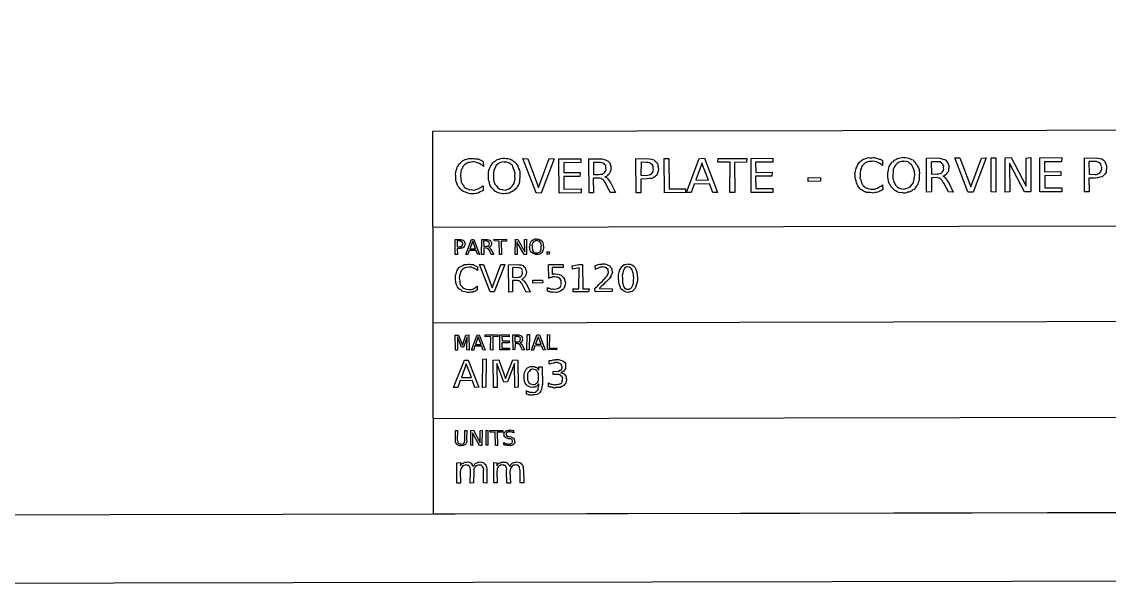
# Model space of a CAD drawing. Header units: millimetres. Extents: x 0 to 500, y -1 to 330.
# Drawn here: x 250 to 409.3, y -0.5 to 82.2 of the extents above; entities that cross this region are included whole.
import ezdxf

# ---------------------------------------------------------------- set-up
doc = ezdxf.new("R2010")
doc.units = ezdxf.units.MM

msp = doc.modelspace()

# ---------------------------------------------------------------- linework, layer by layer
for points in [[(0.29, -0.51), (500.33, 0.45), (499.69, 330.45), (-0.32, 329.51)], [(10.33, 9.51), (490.29, 10.46), (489.73, 320.47), (9.67, 319.52)], [(310.28, 10.11), (490.32, 10.49), (490.22, 66.46), (310.18, 66.14)]]:
    msp.add_lwpolyline(points, close=True)
for points in [[(317.61, 61.74), (317.64, 61.02), (317.47, 61.19), (317.27, 61.33), (317.06, 61.45), (316.87, 61.48), (316.72, 61.55), (316.48, 61.64), (316.3, 61.68), (316.09, 61.69), (315.83, 61.66), (315.66, 61.6), (315.48, 61.59), (315.29, 61.51), (315.15, 61.45), (315.02, 61.38), (314.86, 61.27), (314.74, 61.1), (314.64, 61), (314.59, 60.83), (314.51, 60.67), (314.41, 60.53), (314.35, 60.32), (314.32, 60.07), (314.28, 59.87), (314.29, 59.62), (314.34, 59.37), (314.32, 59.15), (314.39, 58.94), (314.4, 58.73), (314.49, 58.6), (314.57, 58.4), (314.67, 58.27), (314.77, 58.14), (314.85, 57.96), (315.02, 57.87), (315.15, 57.78), (315.32, 57.72), (315.52, 57.68), (315.68, 57.59), (315.83, 57.63), (316.06, 57.59), (316.29, 57.57), (316.52, 57.65), (316.68, 57.7), (316.9, 57.72), (317.08, 57.83), (317.27, 57.92), (317.43, 58.1), (317.62, 58.19), (317.62, 57.5), (317.42, 57.38), (317.27, 57.33), (317.08, 57.24), (316.87, 57.13), (316.66, 57.08), (316.48, 57.07), (316.28, 57), (316.03, 57.01), (315.75, 57.01), (315.53, 57.07), (315.22, 57.15), (315.03, 57.23), (314.81, 57.3), (314.62, 57.38), (314.42, 57.53), (314.26, 57.75), (314.07, 57.92), (313.93, 58.1), (313.83, 58.29), (313.75, 58.56), (313.65, 58.81), (313.63, 59.06), (313.61, 59.31), (313.59, 59.63), (313.57, 59.92), (313.6, 60.17), (313.67, 60.43), (313.77, 60.66), (313.82, 60.95), (313.95, 61.12), (314.06, 61.37), (314.25, 61.52), (314.37, 61.67), (314.56, 61.83), (314.76, 61.95), (314.99, 62.03), (315.22, 62.11), (315.47, 62.19), (315.72, 62.21), (316, 62.21), (316.27, 62.2), (316.48, 62.16), (316.68, 62.15), (316.89, 62.13), (317.09, 62.05), (317.25, 61.95), (317.47, 61.84), (317.58, 61.76)], [(320.69, 62.25), (320.98, 62.19), (321.21, 62.19), (321.42, 62.12), (321.66, 62.02), (321.82, 61.98), (322.06, 61.81), (322.19, 61.7), (322.4, 61.49), (322.5, 61.36), (322.63, 61.18), (322.73, 60.94), (322.81, 60.73), (322.93, 60.48), (322.96, 60.21), (322.96, 59.9), (323, 59.64), (322.99, 59.37), (322.94, 59.1), (322.92, 58.84), (322.88, 58.58), (322.78, 58.34), (322.63, 58.11), (322.56, 57.9), (322.4, 57.75), (322.21, 57.58), (322.04, 57.43), (321.82, 57.28), (321.66, 57.23), (321.44, 57.13), (321.17, 57.08), (320.98, 57.07), (320.71, 57.01), (320.48, 57.02), (320.23, 57.08), (319.98, 57.11), (319.73, 57.22), (319.51, 57.29), (319.32, 57.41), (319.2, 57.57), (319.01, 57.73), (318.84, 57.94), (318.71, 58.09), (318.61, 58.31), (318.56, 58.55), (318.49, 58.84), (318.41, 59.05), (318.4, 59.31), (318.39, 59.6), (318.39, 59.95), (318.39, 60.18), (318.43, 60.44), (318.55, 60.7), (318.65, 60.93), (318.72, 61.13), (318.88, 61.31), (319.03, 61.55), (319.18, 61.7), (319.35, 61.81), (319.53, 61.93), (319.71, 62.04), (319.94, 62.11), (320.16, 62.19), (320.42, 62.24), (320.72, 62.24)], [(325.38, 57.16), (323.44, 62.17), (324.15, 62.12), (325.72, 57.96), (327.29, 62.17), (328, 62.13), (326.13, 57.12), (325.34, 57.15)], [(328.79, 62.16), (331.9, 62.15), (331.94, 61.61), (329.42, 61.55), (329.43, 60.13), (331.83, 60.14), (331.78, 59.55), (329.43, 59.54), (329.42, 57.71), (331.97, 57.72), (331.98, 57.16), (328.74, 57.13), (328.72, 62.15)], [(335.46, 59.49), (335.57, 59.43), (335.66, 59.4), (335.79, 59.3), (335.89, 59.23), (335.97, 59.08), (336.1, 58.94), (336.17, 58.76), (336.33, 58.56), (336.99, 57.18), (336.24, 57.2), (335.62, 58.45), (335.5, 58.67), (335.34, 58.84), (335.29, 58.98), (335.13, 59.13), (335.01, 59.16), (334.9, 59.24), (334.67, 59.3), (334.54, 59.29), (333.73, 59.3), (333.77, 57.14), (333.12, 57.16), (333.07, 62.13), (334.58, 62.16), (335, 62.16), (335.36, 62.06), (335.65, 61.95), (335.92, 61.78), (336.1, 61.58), (336.22, 61.34), (336.32, 61.07), (336.33, 60.73), (336.3, 60.49), (336.29, 60.33), (336.19, 60.12), (336.08, 59.93), (336.01, 59.82), (335.82, 59.7), (335.69, 59.57), (335.45, 59.51)], [(340.04, 62.14), (341.56, 62.17), (341.94, 62.12), (342.28, 62.09), (342.6, 61.97), (342.83, 61.8), (343.04, 61.6), (343.18, 61.32), (343.21, 61.05), (343.29, 60.7), (343.27, 60.35), (343.14, 60.05), (343.05, 59.74), (342.8, 59.54), (342.61, 59.41), (342.33, 59.27), (341.96, 59.24), (341.57, 59.2), (340.71, 59.17), (340.72, 57.17), (340.04, 57.17), (340, 62.21)], [(344.18, 62.21), (344.82, 62.21), (344.84, 57.72), (347.26, 57.76), (347.26, 57.18), (344.2, 57.17), (344.14, 62.19)], [(349.29, 62.19), (350.04, 62.22), (351.94, 57.19), (351.26, 57.19), (350.76, 58.49), (348.52, 58.44), (348.08, 57.21), (347.38, 57.18), (349.26, 62.18)], [(351.97, 62.2), (356.24, 62.19), (356.2, 61.65), (354.45, 61.6), (354.46, 57.19), (353.74, 57.21), (353.78, 61.63), (351.98, 61.63), (352.02, 62.23)], [(356.88, 62.18), (360.04, 62.23), (360.04, 61.63), (357.53, 61.63), (357.57, 60.15), (359.93, 60.19), (359.91, 59.58), (357.53, 59.61), (357.56, 57.78), (360.07, 57.77), (360.07, 57.18), (356.89, 57.18), (356.88, 62.18)], [(376.12, 61.88), (376.14, 61.15), (375.95, 61.32), (375.82, 61.42), (375.61, 61.52), (375.43, 61.59), (375.24, 61.72), (375.01, 61.73), (374.79, 61.78), (374.61, 61.77), (374.4, 61.75), (374.18, 61.76), (373.97, 61.69), (373.81, 61.66), (373.68, 61.55), (373.54, 61.5), (373.4, 61.34), (373.27, 61.25), (373.15, 61.12), (373.06, 60.96), (373.04, 60.82), (372.91, 60.59), (372.92, 60.42), (372.87, 60.18), (372.83, 59.95), (372.86, 59.76), (372.87, 59.51), (372.82, 59.26), (372.93, 59.09), (372.97, 58.83), (373.02, 58.7), (373.07, 58.49), (373.18, 58.37), (373.29, 58.19), (373.41, 58.06), (373.55, 58), (373.69, 57.91), (373.87, 57.83), (374.03, 57.8), (374.2, 57.74), (374.4, 57.69), (374.61, 57.68), (374.85, 57.71), (375.01, 57.71), (375.21, 57.77), (375.41, 57.83), (375.59, 57.97), (375.8, 58.08), (375.97, 58.16), (376.13, 58.35), (376.18, 57.66), (376, 57.53), (375.81, 57.44), (375.62, 57.36), (375.43, 57.26), (375.2, 57.21), (375.01, 57.19), (374.76, 57.12), (374.59, 57.16), (374.31, 57.18), (374.05, 57.19), (373.74, 57.22), (373.57, 57.32), (373.32, 57.42), (373.16, 57.55), (372.96, 57.65), (372.79, 57.8), (372.63, 58.01), (372.51, 58.18), (372.4, 58.39), (372.31, 58.63), (372.24, 58.89), (372.14, 59.14), (372.11, 59.41), (372.11, 59.75), (372.09, 59.99), (372.14, 60.32), (372.23, 60.54), (372.27, 60.79), (372.39, 61), (372.46, 61.22), (372.58, 61.44), (372.73, 61.63), (372.95, 61.81), (373.1, 61.93), (373.33, 62.09), (373.54, 62.12), (373.77, 62.25), (374, 62.31), (374.25, 62.3), (374.54, 62.3), (374.74, 62.31), (374.97, 62.31), (375.18, 62.24), (375.4, 62.21), (375.62, 62.11), (375.76, 62.1), (375.96, 61.97), (376.14, 61.85)], [(379.24, 62.32), (379.5, 62.32), (379.74, 62.3), (379.96, 62.25), (380.16, 62.14), (380.35, 62.05), (380.59, 61.97), (380.73, 61.8), (380.9, 61.64), (381.02, 61.43), (381.17, 61.25), (381.25, 61.05), (381.38, 60.84), (381.47, 60.58), (381.49, 60.33), (381.54, 60.07), (381.5, 59.73), (381.5, 59.45), (381.5, 59.2), (381.47, 58.95), (381.37, 58.68), (381.28, 58.49), (381.18, 58.24), (381.05, 58.07), (380.9, 57.86), (380.77, 57.66), (380.55, 57.58), (380.39, 57.42), (380.19, 57.35), (379.98, 57.23), (379.76, 57.23), (379.47, 57.13), (379.22, 57.13), (378.99, 57.19), (378.72, 57.16), (378.53, 57.22), (378.27, 57.32), (378.05, 57.45), (377.9, 57.55), (377.71, 57.69), (377.55, 57.87), (377.37, 58.03), (377.28, 58.26), (377.17, 58.43), (377.06, 58.68), (376.99, 58.91), (376.94, 59.17), (376.89, 59.48), (376.88, 59.77), (376.9, 60.05), (376.93, 60.3), (377.02, 60.53), (377.04, 60.81), (377.12, 61), (377.22, 61.24), (377.41, 61.47), (377.51, 61.63), (377.71, 61.77), (377.89, 61.94), (378.07, 62.06), (378.24, 62.16), (378.51, 62.24), (378.7, 62.3), (378.98, 62.33), (379.22, 62.36)], [(384.96, 59.6), (385.1, 59.53), (385.15, 59.49), (385.29, 59.39), (385.35, 59.29), (385.51, 59.12), (385.57, 59), (385.71, 58.81), (385.83, 58.61), (386.47, 57.24), (385.77, 57.29), (385.1, 58.55), (384.98, 58.75), (384.88, 58.95), (384.75, 59.08), (384.61, 59.2), (384.52, 59.31), (384.35, 59.32), (384.18, 59.34), (383.98, 59.4), (383.3, 59.34), (383.29, 57.29), (382.59, 57.25), (382.58, 62.23), (384.11, 62.27), (384.52, 62.24), (384.83, 62.16), (385.18, 62.04), (385.41, 61.93), (385.55, 61.73), (385.68, 61.49), (385.82, 61.16), (385.84, 60.79), (385.81, 60.62), (385.78, 60.42), (385.72, 60.24), (385.57, 60.06), (385.48, 59.89), (385.32, 59.79), (385.19, 59.67), (384.95, 59.59)], [(388.64, 57.3), (386.71, 62.29), (387.45, 62.27), (389.04, 58.04), (390.61, 62.24), (391.32, 62.28), (389.41, 57.23), (388.62, 57.27)], [(392.06, 62.3), (392.72, 62.27), (392.72, 57.26), (392.02, 57.3), (392.04, 62.26)], [(394.04, 62.3), (394.98, 62.31), (397.19, 58.12), (397.18, 62.26), (397.86, 62.32), (397.86, 57.29), (396.92, 57.3), (394.74, 61.48), (394.76, 57.28), (394.1, 57.25), (394.08, 62.26)], [(399.17, 62.28), (402.39, 62.31), (402.35, 61.71), (399.88, 61.72), (399.86, 60.22), (402.26, 60.26), (402.26, 59.7), (399.89, 59.67), (399.91, 57.89), (402.39, 57.89), (402.4, 57.31), (399.18, 57.28), (399.17, 62.3)], [(405.68, 62.26), (407.25, 62.3), (407.6, 62.25), (407.94, 62.21), (408.27, 62.12), (408.48, 61.92), (408.69, 61.73), (408.8, 61.48), (408.93, 61.12), (408.93, 60.81), (408.91, 60.47), (408.87, 60.14), (408.7, 59.91), (408.51, 59.72), (408.29, 59.51), (407.98, 59.43), (407.6, 59.37), (407.27, 59.31), (406.37, 59.3), (406.39, 57.29), (405.72, 57.3), (405.71, 62.3)], [(320.7, 61.69), (320.34, 61.63), (320.01, 61.55), (319.74, 61.36), (319.49, 61.11), (319.35, 60.81), (319.19, 60.5), (319.14, 60.07), (319.12, 59.65), (319.12, 59.15), (319.18, 58.8), (319.33, 58.42), (319.55, 58.16), (319.75, 57.88), (320.04, 57.7), (320.37, 57.65), (320.73, 57.57), (321.04, 57.6), (321.37, 57.72), (321.6, 57.88), (321.88, 58.13), (322.08, 58.47), (322.2, 58.76), (322.28, 59.2), (322.26, 59.64), (322.28, 60.11), (322.16, 60.47), (322.03, 60.84), (321.89, 61.15), (321.65, 61.34), (321.36, 61.54), (321.01, 61.67), (320.67, 61.67)], [(333.76, 61.59), (333.78, 59.82), (334.62, 59.86), (334.82, 59.88), (335.05, 59.88), (335.22, 59.98), (335.36, 60.08), (335.45, 60.16), (335.53, 60.35), (335.62, 60.52), (335.57, 60.76), (335.57, 60.94), (335.57, 61.14), (335.43, 61.26), (335.35, 61.39), (335.18, 61.5), (335.02, 61.56), (334.82, 61.62), (334.64, 61.61), (333.79, 61.62)], [(340.74, 61.64), (340.72, 59.73), (341.54, 59.72), (341.76, 59.74), (341.97, 59.8), (342.17, 59.89), (342.26, 59.95), (342.43, 60.14), (342.51, 60.26), (342.56, 60.48), (342.53, 60.67), (342.5, 60.93), (342.51, 61.11), (342.4, 61.28), (342.26, 61.34), (342.14, 61.49), (342.01, 61.54), (341.76, 61.59), (341.54, 61.59), (340.7, 61.63)], [(349.69, 61.53), (348.76, 59.05), (350.61, 59.01), (349.63, 61.49)], [(379.23, 61.76), (378.88, 61.73), (378.58, 61.63), (378.28, 61.46), (378.03, 61.21), (377.85, 60.92), (377.69, 60.6), (377.67, 60.2), (377.63, 59.77), (377.64, 59.3), (377.75, 58.89), (377.87, 58.55), (378.05, 58.25), (378.32, 58), (378.54, 57.85), (378.89, 57.73), (379.24, 57.71), (379.56, 57.77), (379.86, 57.87), (380.16, 58.03), (380.37, 58.27), (380.6, 58.58), (380.71, 58.89), (380.77, 59.28), (380.85, 59.77), (380.82, 60.23), (380.71, 60.57), (380.58, 60.91), (380.41, 61.23), (380.13, 61.46), (379.88, 61.69), (379.59, 61.77), (379.19, 61.78)], [(383.25, 61.68), (383.29, 59.91), (384.14, 59.94), (384.37, 59.96), (384.55, 60), (384.74, 60.03), (384.86, 60.16), (384.96, 60.31), (385.07, 60.43), (385.1, 60.6), (385.08, 60.8), (385.09, 61.05), (385.03, 61.19), (384.98, 61.39), (384.82, 61.45), (384.75, 61.57), (384.54, 61.68), (384.37, 61.69), (384.13, 61.72), (383.29, 61.71)], [(406.37, 61.74), (406.39, 59.89), (407.26, 59.84), (407.47, 59.86), (407.66, 59.93), (407.82, 59.99), (407.97, 60.1), (408.11, 60.28), (408.17, 60.4), (408.24, 60.61), (408.23, 60.84), (408.24, 60.99), (408.13, 61.24), (408.1, 61.34), (407.97, 61.53), (407.83, 61.6), (407.65, 61.67), (407.46, 61.74), (407.21, 61.73), (406.4, 61.73)], [(365.2, 59.4), (367.03, 59.35), (367.03, 58.86), (365.22, 58.81), (365.22, 59.34)], [(310.2, 52.1), (490.2, 52.47)], [(313.5, 50.32), (314.16, 50.33), (314.36, 50.34), (314.52, 50.26), (314.64, 50.22), (314.73, 50.15), (314.86, 50.04), (314.87, 49.97), (314.93, 49.83), (314.95, 49.68), (314.94, 49.49), (314.89, 49.4), (314.81, 49.28), (314.75, 49.14), (314.65, 49.07), (314.51, 49.04), (314.33, 49.03), (314.22, 48.98), (313.81, 48.99), (313.85, 48.11), (313.51, 48.13), (313.51, 50.31)], [(313.81, 50.08), (313.8, 49.27), (314.19, 49.25), (314.29, 49.27), (314.36, 49.28), (314.44, 49.29), (314.51, 49.39), (314.55, 49.45), (314.58, 49.48), (314.6, 49.54), (314.62, 49.69), (314.65, 49.78), (314.57, 49.82), (314.55, 49.89), (314.48, 50), (314.44, 50.01), (314.35, 50.07), (314.31, 50.08), (314.17, 50.07), (313.79, 50.1)], [(315.9, 50.3), (316.26, 50.33), (317.09, 48.13), (316.77, 48.15), (316.57, 48.7), (315.58, 48.68), (315.38, 48.11), (315.08, 48.14), (315.9, 50.31)], [(316.11, 50.06), (315.65, 48.95), (316.51, 48.95), (316.08, 50.07)], [(318.46, 49.14), (318.49, 49.12), (318.51, 49.14), (318.58, 49.09), (318.66, 49.04), (318.69, 48.96), (318.71, 48.91), (318.75, 48.83), (318.81, 48.72), (319.15, 48.11), (318.77, 48.14), (318.53, 48.69), (318.47, 48.79), (318.4, 48.86), (318.36, 48.98), (318.27, 48.96), (318.26, 49.02), (318.16, 49.07), (318.12, 49.03), (318.01, 49.04), (317.71, 49.07), (317.72, 48.11), (317.39, 48.1), (317.41, 50.31), (318.08, 50.34), (318.26, 50.34), (318.43, 50.27), (318.55, 50.24), (318.62, 50.19), (318.74, 50.08), (318.8, 49.97), (318.84, 49.83), (318.84, 49.67), (318.83, 49.58), (318.78, 49.51), (318.79, 49.44), (318.74, 49.33), (318.69, 49.28), (318.62, 49.27), (318.55, 49.2), (318.45, 49.15)], [(317.68, 50.07), (317.72, 49.29), (318.06, 49.32), (318.19, 49.32), (318.27, 49.32), (318.37, 49.35), (318.39, 49.4), (318.46, 49.49), (318.48, 49.55), (318.52, 49.62), (318.48, 49.69), (318.52, 49.77), (318.46, 49.9), (318.47, 49.92), (318.39, 49.98), (318.36, 50.01), (318.25, 50.04), (318.15, 50.1), (318.05, 50.12), (317.68, 50.07)], [(319.18, 50.33), (321.05, 50.36), (321.03, 50.08), (320.24, 50.05), (320.28, 48.13), (319.99, 48.13), (319.96, 50.06), (319.22, 50.12), (319.17, 50.31)], [(322.31, 50.32), (322.67, 50.31), (323.71, 48.5), (323.66, 50.32), (323.96, 50.35), (323.95, 48.13), (323.6, 48.12), (322.56, 49.95), (322.61, 48.11), (322.29, 48.12), (322.33, 50.36)], [(325.45, 50.37), (325.7, 50.37), (325.88, 50.29), (326.03, 50.25), (326.2, 50.05), (326.29, 49.91), (326.42, 49.73), (326.42, 49.49), (326.47, 49.25), (326.46, 49.01), (326.38, 48.8), (326.32, 48.57), (326.19, 48.4), (326.04, 48.24), (325.84, 48.15), (325.67, 48.14), (325.48, 48.12), (325.26, 48.1), (325.06, 48.2), (324.83, 48.3), (324.69, 48.43), (324.57, 48.61), (324.47, 48.78), (324.45, 49.01), (324.41, 49.22), (324.48, 49.49), (324.48, 49.71), (324.6, 49.93), (324.68, 50.1), (324.86, 50.23), (325.04, 50.32), (325.21, 50.4), (325.44, 50.41)], [(325.46, 50.14), (325.3, 50.16), (325.17, 50.08), (325.03, 50.04), (324.94, 49.88), (324.84, 49.76), (324.78, 49.6), (324.74, 49.44), (324.78, 49.22), (324.77, 49.04), (324.82, 48.87), (324.86, 48.72), (324.93, 48.57), (325.06, 48.46), (325.14, 48.37), (325.31, 48.34), (325.43, 48.35), (325.61, 48.37), (325.72, 48.4), (325.9, 48.45), (325.96, 48.56), (326.04, 48.71), (326.11, 48.87), (326.11, 49.06), (326.12, 49.28), (326.14, 49.42), (326.13, 49.64), (326.04, 49.74), (325.99, 49.89), (325.9, 50.04), (325.73, 50.05), (325.59, 50.12), (325.48, 50.12)], [(326.95, 48.52), (327.31, 48.49), (327.29, 48.18), (326.98, 48.13), (326.99, 48.55)], [(316.79, 46.34), (316.77, 45.77), (316.63, 45.88), (316.51, 45.99), (316.34, 46.08), (316.18, 46.13), (316.04, 46.18), (315.84, 46.25), (315.69, 46.24), (315.52, 46.24), (315.18, 46.19), (314.91, 46.18), (314.7, 46.02), (314.5, 45.84), (314.33, 45.61), (314.23, 45.34), (314.12, 45), (314.11, 44.63), (314.17, 44.27), (314.18, 43.93), (314.29, 43.61), (314.5, 43.42), (314.65, 43.21), (314.95, 43.08), (315.21, 43.02), (315.49, 43), (315.69, 42.97), (315.83, 43), (316.06, 43.05), (316.18, 43.1), (316.34, 43.19), (316.5, 43.3), (316.64, 43.41), (316.75, 43.48), (316.75, 42.93), (316.63, 42.83), (316.51, 42.74), (316.3, 42.7), (316.14, 42.62), (316.01, 42.62), (315.84, 42.59), (315.67, 42.54), (315.47, 42.55), (315.3, 42.56), (315.1, 42.58), (314.87, 42.66), (314.68, 42.7), (314.54, 42.74), (314.37, 42.88), (314.22, 42.98), (314.05, 43.07), (313.95, 43.24), (313.87, 43.37), (313.75, 43.57), (313.68, 43.74), (313.59, 43.96), (313.61, 44.16), (313.55, 44.37), (313.56, 44.61), (313.57, 44.84), (313.57, 45.08), (313.64, 45.29), (313.7, 45.49), (313.73, 45.68), (313.8, 45.83), (313.96, 46), (314.04, 46.16), (314.2, 46.29), (314.35, 46.36), (314.51, 46.47), (314.69, 46.53), (314.84, 46.64), (315.07, 46.65), (315.26, 46.66), (315.48, 46.72), (315.64, 46.7), (315.87, 46.65), (316.04, 46.67), (316.17, 46.63), (316.3, 46.54), (316.45, 46.48), (316.6, 46.41), (316.77, 46.3)], [(318.65, 42.63), (317.08, 46.64), (317.67, 46.63), (318.95, 43.24), (320.22, 46.64), (320.78, 46.63), (319.23, 42.66), (318.66, 42.63)], [(323.24, 44.52), (323.31, 44.45), (323.42, 44.4), (323.49, 44.36), (323.61, 44.25), (323.65, 44.15), (323.78, 44.03), (323.86, 43.88), (323.96, 43.77), (324.5, 42.66), (323.93, 42.62), (323.38, 43.69), (323.29, 43.88), (323.19, 43.98), (323.1, 44.11), (323.02, 44.18), (322.91, 44.25), (322.74, 44.27), (322.65, 44.33), (322.48, 44.31), (321.91, 44.32), (321.91, 42.66), (321.38, 42.61), (321.33, 46.62), (322.59, 46.65), (322.88, 46.59), (323.18, 46.6), (323.42, 46.51), (323.59, 46.33), (323.74, 46.19), (323.82, 45.99), (323.92, 45.75), (323.95, 45.52), (323.9, 45.32), (323.88, 45.16), (323.83, 44.98), (323.77, 44.87), (323.63, 44.75), (323.54, 44.63), (323.43, 44.56), (323.28, 44.5)], [(327.21, 46.67), (329.34, 46.67), (329.34, 46.22), (327.72, 46.21), (327.71, 45.18), (327.76, 45.22), (327.82, 45.26), (327.88, 45.28), (327.95, 45.28), (327.98, 45.25), (328.05, 45.27), (328.09, 45.27), (328.16, 45.27), (328.45, 45.24), (328.76, 45.18), (329.04, 45.08), (329.2, 44.94), (329.38, 44.73), (329.54, 44.48), (329.59, 44.25), (329.65, 43.95), (329.61, 43.66), (329.53, 43.36), (329.42, 43.14), (329.25, 42.92), (329.01, 42.78), (328.7, 42.63), (328.42, 42.57), (328.06, 42.58), (327.95, 42.55), (327.81, 42.61), (327.67, 42.59), (327.55, 42.59), (327.42, 42.62), (327.31, 42.67), (327.19, 42.71), (327.03, 42.75), (327.04, 43.3), (327.19, 43.19), (327.27, 43.16), (327.42, 43.13), (327.5, 43.07), (327.66, 43.03), (327.78, 43.08), (327.96, 43.04), (328.08, 43.06), (328.33, 43.07), (328.48, 43.11), (328.65, 43.18), (328.8, 43.27), (328.93, 43.4), (329, 43.55), (329.09, 43.76), (329.05, 43.93), (329.04, 44.11), (329.03, 44.31), (328.91, 44.49), (328.83, 44.63), (328.63, 44.69), (328.51, 44.78), (328.32, 44.81), (328.08, 44.83), (327.97, 44.84), (327.83, 44.82), (327.72, 44.8), (327.66, 44.76), (327.57, 44.76), (327.43, 44.74), (327.34, 44.7), (327.22, 44.61), (327.16, 46.63)], [(330.8, 43.08), (331.65, 43.1), (331.68, 46.14), (330.68, 45.95), (330.67, 46.48), (331.64, 46.65), (332.18, 46.66), (332.22, 43.08), (333.12, 43.09), (333.06, 42.63), (330.78, 42.63), (330.78, 43.13)], [(334.67, 43.13), (336.53, 43.1), (336.5, 42.7), (334.02, 42.64), (333.99, 43.08), (334.14, 43.26), (334.34, 43.48), (334.6, 43.75), (334.87, 43.99), (335.09, 44.23), (335.29, 44.43), (335.43, 44.58), (335.48, 44.67), (335.59, 44.8), (335.75, 44.95), (335.79, 45.05), (335.89, 45.18), (335.93, 45.28), (335.91, 45.36), (335.99, 45.45), (335.98, 45.58), (335.94, 45.69), (335.92, 45.83), (335.86, 45.95), (335.73, 46.06), (335.64, 46.19), (335.48, 46.23), (335.34, 46.26), (335.16, 46.3), (335.06, 46.24), (334.92, 46.26), (334.75, 46.25), (334.65, 46.23), (334.47, 46.13), (334.36, 46.07), (334.15, 46.02), (334.05, 45.91), (334.03, 46.48), (334.18, 46.54), (334.36, 46.6), (334.46, 46.64), (334.64, 46.68), (334.75, 46.69), (334.91, 46.72), (335.03, 46.7), (335.15, 46.74), (335.46, 46.73), (335.73, 46.64), (335.93, 46.55), (336.16, 46.44), (336.27, 46.28), (336.44, 46.06), (336.45, 45.84), (336.49, 45.59), (336.54, 45.47), (336.45, 45.35), (336.47, 45.22), (336.43, 45.14), (336.33, 45.02), (336.32, 44.89), (336.21, 44.77), (336.12, 44.59), (336.06, 44.57), (335.97, 44.47), (335.85, 44.32), (335.66, 44.16), (335.45, 43.97), (335.22, 43.7), (334.92, 43.44), (334.62, 43.12)], [(338.85, 46.72), (339.17, 46.72), (339.39, 46.62), (339.65, 46.46), (339.88, 46.2), (339.99, 45.92), (340.11, 45.57), (340.17, 45.14), (340.2, 44.66), (340.22, 44.2), (340.1, 43.79), (339.99, 43.44), (339.87, 43.13), (339.66, 42.9), (339.42, 42.69), (339.15, 42.65), (338.86, 42.56), (338.55, 42.61), (338.26, 42.75), (337.99, 42.92), (337.79, 43.1), (337.68, 43.44), (337.52, 43.79), (337.5, 44.16), (337.43, 44.69), (337.44, 45.12), (337.53, 45.55), (337.64, 45.88), (337.82, 46.18), (337.97, 46.42), (338.25, 46.63), (338.47, 46.67), (338.82, 46.74)], [(338.84, 46.28), (338.62, 46.3), (338.45, 46.19), (338.34, 46.09), (338.22, 45.87), (338.14, 45.67), (338.06, 45.38), (338, 45.02), (338.01, 44.67), (338.01, 44.25), (338.04, 43.95), (338.1, 43.65), (338.17, 43.42), (338.31, 43.24), (338.49, 43.1), (338.62, 43.06), (338.84, 43.04), (339.05, 43.06), (339.22, 43.16), (339.35, 43.24), (339.44, 43.43), (339.52, 43.64), (339.65, 43.94), (339.62, 44.29), (339.7, 44.68), (339.64, 45.03), (339.6, 45.42), (339.51, 45.69), (339.46, 45.89), (339.31, 46.05), (339.17, 46.2), (339.05, 46.28), (338.8, 46.31)], [(321.92, 46.18), (321.93, 44.8), (322.6, 44.74), (322.79, 44.78), (322.95, 44.84), (323.08, 44.85), (323.15, 44.94), (323.28, 45.03), (323.3, 45.15), (323.36, 45.31), (323.37, 45.47), (323.32, 45.69), (323.35, 45.79), (323.26, 45.95), (323.2, 46.05), (323.07, 46.13), (322.9, 46.17), (322.73, 46.2), (322.6, 46.17), (321.91, 46.19)], [(324.88, 44.37), (326.31, 44.35), (326.34, 43.96), (324.88, 43.93), (324.91, 44.35)], [(310.22, 38.12), (490.23, 38.49)], [(313.52, 36.31), (313.98, 36.31), (314.56, 34.82), (315.08, 36.31), (315.52, 36.35), (315.58, 34.1), (315.24, 34.13), (315.28, 36.07), (314.74, 34.53), (314.43, 34.52), (313.84, 36.07), (313.86, 34.12), (313.58, 34.11), (313.52, 36.34)], [(316.71, 36.3), (317.04, 36.34), (317.91, 34.12), (317.55, 34.13), (317.42, 34.7), (316.36, 34.7), (316.22, 34.11), (315.91, 34.1), (316.71, 36.33)], [(316.87, 36.06), (316.51, 34.92), (317.32, 34.94), (316.88, 36.03)], [(317.9, 36.32), (319.77, 36.35), (319.74, 36.07), (319.02, 36.08), (319.02, 34.1), (318.68, 34.15), (318.71, 36.1), (317.91, 36.07), (317.91, 36.34)], [(320.04, 36.32), (321.43, 36.33), (321.44, 36.07), (320.36, 36.08), (320.39, 35.46), (321.43, 35.44), (321.4, 35.15), (320.35, 35.16), (320.35, 34.38), (321.45, 34.41), (321.48, 34.14), (320.04, 34.15), (320.05, 36.32)], [(323.03, 35.18), (323.05, 35.18), (323.1, 35.13), (323.13, 35.11), (323.18, 35.04), (323.27, 34.95), (323.32, 34.94), (323.3, 34.8), (323.37, 34.76), (323.69, 34.13), (323.38, 34.11), (323.06, 34.69), (323.03, 34.8), (322.96, 34.92), (322.9, 34.96), (322.87, 35.01), (322.84, 35.04), (322.74, 35.03), (322.7, 35.03), (322.6, 35.08), (322.29, 35.08), (322.24, 34.17), (322, 34.15), (321.94, 36.36), (322.62, 36.32), (322.81, 36.36), (322.95, 36.27), (323.06, 36.26), (323.22, 36.21), (323.29, 36.06), (323.37, 35.96), (323.34, 35.83), (323.38, 35.72), (323.35, 35.63), (323.36, 35.53), (323.3, 35.41), (323.3, 35.37), (323.26, 35.27), (323.14, 35.23), (323.09, 35.18), (323.01, 35.15)], [(322.24, 36.08), (322.26, 35.3), (322.63, 35.32), (322.77, 35.3), (322.85, 35.34), (322.92, 35.37), (322.99, 35.39), (323, 35.44), (323.07, 35.56), (323.04, 35.61), (323.08, 35.74), (323.07, 35.77), (323.06, 35.87), (323.02, 35.91), (322.99, 36.02), (322.91, 36.01), (322.82, 36.06), (322.75, 36.12), (322.62, 36.1), (322.24, 36.12)], [(324.07, 36.37), (324.38, 36.37), (324.36, 34.17), (324.03, 34.11), (324.04, 36.32)], [(325.49, 36.36), (325.84, 36.35), (326.71, 34.14), (326.42, 34.12), (326.19, 34.69), (325.2, 34.71), (325, 34.12), (324.67, 34.11), (325.48, 36.32)], [(325.69, 36.06), (325.26, 34.99), (326.1, 34.99), (325.68, 36.05)], [(327.03, 36.37), (327.32, 36.34), (327.29, 34.37), (328.38, 34.4), (328.37, 34.14), (327.02, 34.17), (327.04, 36.34)], [(314.86, 32.64), (315.41, 32.63), (316.96, 28.66), (316.4, 28.61), (316.05, 29.62), (314.26, 29.66), (313.89, 28.61), (313.28, 28.62), (314.86, 32.65)], [(315.13, 32.07), (314.42, 30.1), (315.88, 30.11), (315.13, 32.09)], [(317.54, 32.78), (318.03, 32.83), (318.01, 28.66), (317.51, 28.62), (317.54, 32.8)], [(319.06, 32.61), (319.89, 32.66), (320.88, 29.95), (321.95, 32.66), (322.71, 32.62), (322.74, 28.67), (322.23, 28.62), (322.19, 32.13), (321.2, 29.44), (320.66, 29.4), (319.63, 32.13), (319.64, 28.6), (319.11, 28.63), (319.06, 32.65)], [(328.95, 30.84), (329.17, 30.74), (329.36, 30.68), (329.49, 30.61), (329.61, 30.45), (329.71, 30.29), (329.75, 30.16), (329.77, 30), (329.83, 29.83), (329.78, 29.52), (329.72, 29.28), (329.59, 29.1), (329.39, 28.89), (329.15, 28.75), (328.92, 28.64), (328.57, 28.6), (328.25, 28.6), (328.12, 28.55), (327.96, 28.55), (327.86, 28.61), (327.7, 28.63), (327.61, 28.68), (327.43, 28.66), (327.34, 28.74), (327.18, 28.77), (327.16, 29.31), (327.27, 29.26), (327.43, 29.18), (327.53, 29.12), (327.66, 29.12), (327.84, 29.06), (327.92, 29.05), (328.07, 29.03), (328.2, 29.05), (328.48, 29.06), (328.7, 29.09), (328.82, 29.14), (328.98, 29.23), (329.13, 29.32), (329.19, 29.48), (329.23, 29.66), (329.24, 29.81), (329.27, 30), (329.19, 30.13), (329.16, 30.29), (328.99, 30.34), (328.87, 30.46), (328.74, 30.53), (328.51, 30.55), (328.36, 30.53), (327.85, 30.53), (327.85, 30.99), (328.36, 31.01), (328.55, 30.99), (328.69, 31.06), (328.86, 31.07), (328.95, 31.19), (329.08, 31.23), (329.12, 31.35), (329.17, 31.51), (329.19, 31.61), (329.14, 31.77), (329.11, 31.91), (329.03, 32.03), (328.92, 32.08), (328.84, 32.16), (328.7, 32.2), (328.5, 32.29), (328.35, 32.28), (328.18, 32.29), (328.08, 32.23), (328, 32.2), (327.86, 32.19), (327.69, 32.16), (327.61, 32.16), (327.46, 32.08), (327.27, 32.03), (327.27, 32.58), (327.44, 32.6), (327.6, 32.6), (327.72, 32.63), (327.85, 32.67), (328.01, 32.7), (328.14, 32.7), (328.25, 32.73), (328.35, 32.75), (328.66, 32.74), (328.96, 32.65), (329.14, 32.56), (329.34, 32.47), (329.52, 32.32), (329.65, 32.13), (329.68, 31.88), (329.68, 31.69), (329.68, 31.53), (329.67, 31.39), (329.58, 31.26), (329.51, 31.16), (329.43, 31.04), (329.26, 30.93), (329.17, 30.86), (328.97, 30.83)], [(326.25, 29.04), (326.21, 28.67), (326.14, 28.33), (326.08, 28.12), (325.91, 27.9), (325.72, 27.68), (325.46, 27.61), (325.22, 27.56), (324.91, 27.53), (324.72, 27.49), (324.64, 27.52), (324.48, 27.51), (324.42, 27.53), (324.25, 27.53), (324.15, 27.62), (324.03, 27.63), (323.97, 27.66), (323.97, 28.16), (324.02, 28.11), (324.15, 28.03), (324.25, 28.03), (324.35, 27.95), (324.45, 27.93), (324.62, 27.95), (324.67, 27.94), (324.77, 27.93), (325.02, 27.91), (325.23, 27.94), (325.39, 28.06), (325.54, 28.18), (325.66, 28.28), (325.69, 28.48), (325.74, 28.7), (325.75, 28.96), (325.78, 29.17), (325.65, 29.07), (325.56, 28.92), (325.51, 28.82), (325.34, 28.75), (325.27, 28.69), (325.11, 28.65), (324.98, 28.66), (324.77, 28.62), (324.53, 28.68), (324.32, 28.76), (324.1, 28.89), (323.93, 29.08), (323.76, 29.26), (323.67, 29.56), (323.63, 29.87), (323.6, 30.19), (323.63, 30.53), (323.69, 30.8), (323.77, 31.04), (323.89, 31.29), (324.1, 31.49), (324.32, 31.58), (324.54, 31.7), (324.77, 31.69), (324.96, 31.68), (325.14, 31.71), (325.22, 31.61), (325.34, 31.59), (325.51, 31.51), (325.61, 31.41), (325.66, 31.28), (325.76, 31.2), (325.77, 31.65), (326.27, 31.63), (326.28, 29)], [(325.74, 30.21), (325.72, 30.47), (325.73, 30.66), (325.61, 30.83), (325.53, 31.01), (325.45, 31.13), (325.26, 31.21), (325.09, 31.27), (324.9, 31.29), (324.76, 31.27), (324.57, 31.26), (324.44, 31.12), (324.33, 30.98), (324.19, 30.82), (324.13, 30.64), (324.12, 30.4), (324.1, 30.18), (324.12, 29.91), (324.13, 29.73), (324.18, 29.54), (324.28, 29.33), (324.42, 29.22), (324.55, 29.16), (324.73, 29.1), (324.92, 29.06), (325.13, 29.05), (325.29, 29.13), (325.43, 29.24), (325.55, 29.34), (325.67, 29.52), (325.74, 29.74), (325.72, 29.92), (325.73, 30.2)], [(310.28, 24.1), (490.3, 24.43)], [(313.55, 22.31), (313.83, 22.34), (313.8, 20.95), (313.85, 20.81), (313.88, 20.72), (313.88, 20.59), (313.95, 20.48), (314.06, 20.44), (314.12, 20.39), (314.27, 20.32), (314.36, 20.35), (314.52, 20.3), (314.62, 20.38), (314.71, 20.41), (314.78, 20.48), (314.87, 20.58), (314.87, 20.71), (314.9, 20.85), (314.91, 21), (314.94, 22.31), (315.2, 22.32), (315.19, 20.94), (315.23, 20.74), (315.17, 20.6), (315.1, 20.45), (315.03, 20.27), (314.9, 20.21), (314.72, 20.13), (314.61, 20.11), (314.37, 20.08), (314.17, 20.08), (314.03, 20.1), (313.84, 20.22), (313.76, 20.31), (313.67, 20.45), (313.58, 20.54), (313.54, 20.78), (313.56, 20.97), (313.55, 22.31)], [(315.78, 22.34), (316.17, 22.36), (317.17, 20.52), (317.18, 22.34), (317.44, 22.36), (317.42, 20.1), (317.07, 20.13), (316.06, 21.96), (316.06, 20.13), (315.79, 20.15), (315.81, 22.33)], [(318.03, 22.36), (318.3, 22.31), (318.3, 20.16), (318.05, 20.15), (318.07, 22.36)], [(318.61, 22.34), (320.51, 22.34), (320.47, 22.08), (319.67, 22.08), (319.71, 20.13), (319.43, 20.12), (319.38, 22.05), (318.65, 22.09), (318.6, 22.33)], [(322.06, 22.25), (322.08, 21.99), (322.03, 22.05), (321.92, 22.03), (321.85, 22.07), (321.79, 22.08), (321.67, 22.11), (321.64, 22.1), (321.55, 22.13), (321.51, 22.12), (321.35, 22.12), (321.26, 22.13), (321.17, 22.05), (321.08, 22.06), (321.02, 21.96), (321, 21.94), (320.99, 21.84), (320.99, 21.75), (320.98, 21.68), (321.01, 21.64), (321.04, 21.57), (321.04, 21.52), (321.1, 21.5), (321.21, 21.49), (321.32, 21.45), (321.42, 21.4), (321.56, 21.43), (321.76, 21.33), (321.87, 21.32), (321.95, 21.25), (322.09, 21.14), (322.15, 21.1), (322.16, 20.98), (322.18, 20.88), (322.19, 20.72), (322.23, 20.58), (322.2, 20.44), (322.08, 20.32), (322.04, 20.27), (321.92, 20.16), (321.73, 20.13), (321.59, 20.08), (321.39, 20.13), (321.31, 20.12), (321.25, 20.13), (321.17, 20.14), (321.02, 20.15), (320.93, 20.17), (320.89, 20.18), (320.75, 20.19), (320.66, 20.25), (320.66, 20.54), (320.78, 20.47), (320.85, 20.44), (320.97, 20.45), (321.01, 20.38), (321.14, 20.33), (321.25, 20.38), (321.3, 20.37), (321.37, 20.33), (321.53, 20.34), (321.62, 20.33), (321.67, 20.43), (321.8, 20.47), (321.86, 20.51), (321.88, 20.53), (321.93, 20.6), (321.89, 20.69), (321.88, 20.82), (321.9, 20.88), (321.84, 20.94), (321.83, 21.01), (321.72, 21.04), (321.69, 21.08), (321.6, 21.09), (321.49, 21.11), (321.32, 21.11), (321.16, 21.22), (321.04, 21.22), (320.92, 21.27), (320.86, 21.35), (320.73, 21.4), (320.7, 21.56), (320.67, 21.63), (320.67, 21.77), (320.66, 21.89), (320.71, 22.04), (320.78, 22.1), (320.89, 22.18), (320.97, 22.28), (321.11, 22.33), (321.31, 22.35), (321.46, 22.38), (321.52, 22.37), (321.59, 22.4), (321.7, 22.37), (321.77, 22.32), (321.82, 22.36), (321.95, 22.34), (322, 22.32), (322.12, 22.27)], [(316.15, 17.07), (316.26, 17.17), (316.33, 17.31), (316.44, 17.48), (316.55, 17.53), (316.74, 17.6), (316.82, 17.69), (317.04, 17.69), (317.2, 17.71), (317.43, 17.7), (317.61, 17.61), (317.75, 17.5), (317.9, 17.4), (317.99, 17.22), (318.08, 16.99), (318.16, 16.72), (318.15, 16.43), (318.17, 14.61), (317.64, 14.65), (317.67, 16.43), (317.69, 16.66), (317.66, 16.81), (317.55, 16.94), (317.48, 17.06), (317.42, 17.18), (317.32, 17.24), (317.22, 17.26), (317.07, 17.24), (316.87, 17.24), (316.74, 17.19), (316.53, 17.16), (316.46, 17), (316.38, 16.91), (316.26, 16.75), (316.25, 16.51), (316.22, 16.3), (316.19, 14.63), (315.71, 14.6), (315.76, 16.41), (315.74, 16.61), (315.69, 16.8), (315.66, 16.95), (315.58, 17.06), (315.49, 17.18), (315.35, 17.21), (315.27, 17.25), (315.12, 17.29), (314.95, 17.24), (314.79, 17.21), (314.62, 17.12), (314.51, 16.98), (314.42, 16.85), (314.34, 16.68), (314.29, 16.51), (314.26, 16.32), (314.27, 14.59), (313.76, 14.61), (313.76, 17.59), (314.27, 17.63), (314.29, 17.13), (314.38, 17.32), (314.45, 17.43), (314.6, 17.47), (314.71, 17.53), (314.81, 17.62), (314.95, 17.68), (315.1, 17.67), (315.24, 17.68), (315.42, 17.71), (315.57, 17.68), (315.67, 17.62), (315.83, 17.53), (315.93, 17.41), (315.97, 17.33), (316.07, 17.21), (316.13, 17.04)], [(321.52, 17.04), (321.61, 17.21), (321.67, 17.36), (321.78, 17.44), (321.93, 17.57), (322.08, 17.65), (322.2, 17.64), (322.34, 17.7), (322.52, 17.72), (322.75, 17.7), (322.97, 17.64), (323.11, 17.51), (323.24, 17.37), (323.36, 17.24), (323.47, 16.96), (323.48, 16.77), (323.5, 16.46), (323.55, 14.66), (323.04, 14.65), (323.01, 16.46), (322.99, 16.61), (322.94, 16.8), (322.91, 16.98), (322.84, 17.06), (322.78, 17.18), (322.66, 17.26), (322.54, 17.24), (322.43, 17.28), (322.24, 17.26), (322.03, 17.23), (321.89, 17.17), (321.81, 17.03), (321.69, 16.91), (321.62, 16.73), (321.58, 16.56), (321.53, 16.32), (321.6, 14.62), (321.07, 14.62), (321.04, 16.41), (321.09, 16.67), (321.02, 16.84), (320.95, 16.94), (320.95, 17.1), (320.81, 17.2), (320.69, 17.21), (320.58, 17.3), (320.47, 17.25), (320.26, 17.29), (320.11, 17.2), (319.96, 17.16), (319.82, 17.01), (319.73, 16.87), (319.68, 16.73), (319.66, 16.56), (319.61, 16.34), (319.64, 14.65), (319.17, 14.63), (319.16, 17.64), (319.63, 17.6), (319.59, 17.14), (319.72, 17.27), (319.83, 17.43), (319.92, 17.52), (320.03, 17.6), (320.14, 17.6), (320.32, 17.66), (320.42, 17.68), (320.57, 17.68), (320.78, 17.67), (320.92, 17.7), (321.06, 17.64), (321.15, 17.51), (321.25, 17.45), (321.31, 17.36), (321.44, 17.23), (321.46, 17.05)]]:
    msp.add_lwpolyline(points)

doc.saveas('drawing.dxf')
